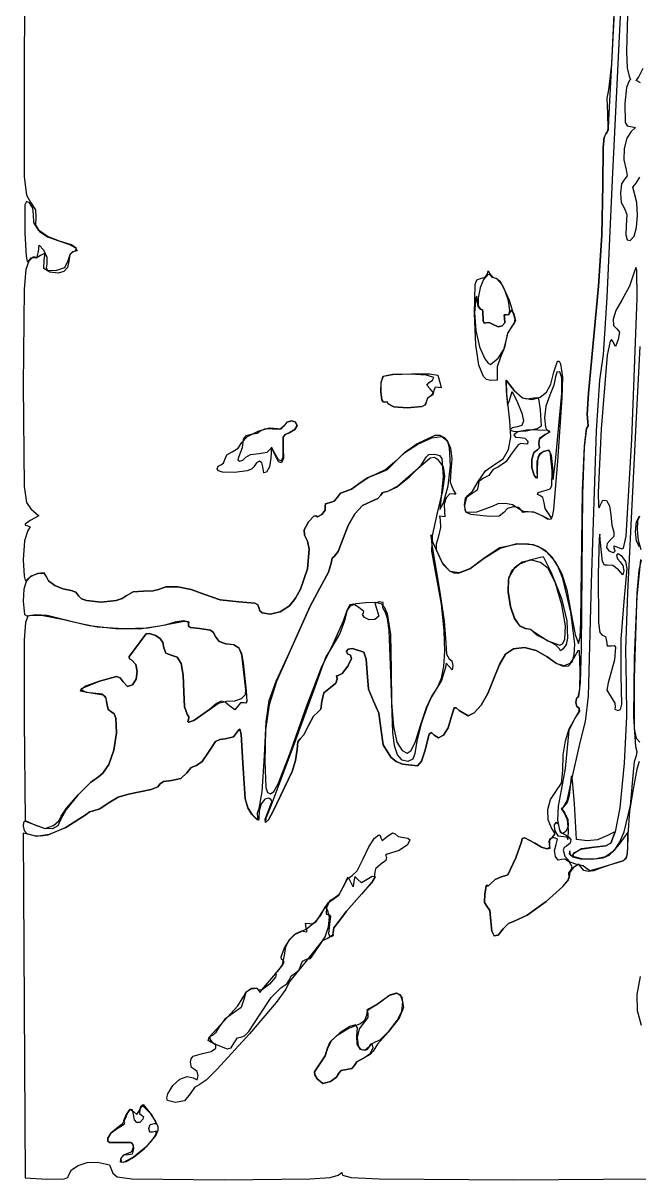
# Model space of a CAD drawing. Extents: x 0 to 397, y 0 to 706.
# Drawn here: x 0.3 to 57.5, y 0.4 to 107.7 of the extents above; entities that cross this region are included whole.
import ezdxf

# ---------------------------------------------------------------- set-up
doc = ezdxf.new("R2010")
doc.units = 0

msp = doc.modelspace()

# ---------------------------------------------------------------- linework, layer by layer
at = {"layer": 'Layer 1', "color": 7}
for points in [[(0.529167, 116.945351), (0.436386, 104.338124), (0.453276, 93.411663), (0.646581, 91.702459), (1.027642, 91.04686), (1.478493, 90.34977), (1.519768, 89.629398), (1.503523, 88.913694), (1.865799, 88.314638), (2.613506, 87.825451), (3.753558, 87.439352), (4.645552, 87.137435), (5.213397, 86.806512), (5.347657, 86.539685), (4.938892, 86.430054), (4.689743, 86.182051), (4.586114, 85.585856), (4.470469, 84.982082), (4.131383, 84.605618), (3.580631, 84.463245), (2.829985, 84.561742), (2.25994, 84.899438), (2.289176, 85.657823), (2.379973, 86.319899), (1.962504, 86.09562), (1.569774, 85.863007), (1.399823, 85.946043), (1.239882, 85.962006), (0.870656, 85.568923), (0.608614, 84.793098), (0.450718, 82.967538), (0.352778, 74.070124), (0.452217, 64.65836), (0.667252, 63.193162), (1.073151, 62.604133), (1.793171, 61.952552), (0.984956, 61.503819), (0.544601, 61.176661), (0.540059, 61.080403), (0.687917, 61.042385), (1.004668, 60.944401), (0.776112, 60.606704), (0.474222, 59.648207), (0.35807, 57.872675), (0.438106, 56.356259), (0.521632, 55.984938), (0.622653, 55.955326), (1.095464, 56.376444), (1.709827, 56.613875), (2.242301, 56.620192), (2.469446, 56.347968), (2.703994, 55.92474), (3.288288, 55.496847), (4.043304, 55.165727), (4.79002, 55.032812), (5.219659, 54.877369), (5.516742, 54.503645), (5.761957, 54.258185), (6.234453, 54.084341), (7.579391, 53.950092), (8.987764, 54.098088), (9.539552, 54.277049), (9.895776, 54.525517), (10.53911, 54.902725), (11.507618, 54.97672), (12.397677, 54.981262), (12.916261, 55.13159), (13.588557, 55.367819), (14.68703, 55.352429), (15.948487, 55.11373), (17.109733, 54.680034), (18.62121, 54.161494), (20.359171, 53.974478), (21.82589, 53.861236), (22.13365, 53.698253), (22.225014, 53.445311), (22.306539, 53.153248), (22.529682, 52.954674), (23.272235, 52.830154), (24.1955, 53.056076), (25.042299, 53.616761), (25.599113, 54.304325), (26.070983, 55.139527), (26.712218, 57.031652), (26.870654, 58.850752), (26.739026, 59.594673), (26.450942, 60.154443), (26.430216, 60.660018), (26.828061, 61.389166), (27.305679, 61.917098), (27.508923, 61.957139), (27.668687, 61.867709), (28.04197, 62.085197), (28.356119, 62.485027), (28.373935, 62.833792), (28.402289, 63.054807), (28.741529, 63.146706), (29.197539, 63.302149), (29.505646, 63.675873), (29.797923, 64.049597), (30.215083, 64.20504), (30.801312, 64.419441), (31.500253, 64.934938), (32.342334, 65.50926), (33.273315, 65.865566), (34.1333, 66.248948), (34.80543, 66.887917), (35.675552, 67.755789), (36.96183, 68.597699), (38.263255, 69.191232), (39.178819, 69.313971), (39.677173, 68.93382), (39.997, 68.218243), (40.116139, 67.252105), (40.012434, 66.120272), (39.962912, 65.060394), (40.265023, 64.309815), (40.49521, 63.95201), (40.326406, 63.968326), (39.921527, 63.980177), (39.585837, 63.615989), (39.397916, 63.019893), (39.436347, 62.336022), (39.475461, 61.864226), (39.217977, 61.875294), (38.971518, 61.920891), (39.022186, 61.581783), (39.055479, 60.871861), (38.842974, 59.927254), (38.671861, 59.314804), (38.658868, 58.806963), (39.172469, 57.655716), (39.885103, 56.858554), (40.285803, 56.679571), (40.728837, 56.648138), (41.780138, 57.031382), (43.115469, 58.015197), (44.604131, 58.950831), (46.183447, 59.379919), (47.666785, 59.282221), (48.31414, 59.029503), (48.867514, 58.637498), (49.700351, 57.704383), (50.310508, 56.579347), (50.774549, 55.075096), (51.169038, 53.004339), (51.562077, 50.948789), (51.855897, 50.09392), (52.014338, 50.689718), (52.082027, 52.122394), (52.251758, 64.327586), (52.413071, 68.41824), (52.593203, 70.043869), (52.750453, 70.300426), (52.717733, 70.663347), (52.66496, 71.388036), (52.783174, 73.327129), (53.724914, 83.255052), (54.035535, 87.991582), (54.117556, 92.691863), (54.151203, 96.16342), (54.249666, 97.061212), (54.400484, 97.366172), (54.540554, 97.496672), (54.619074, 97.87307), (54.58287, 99.272937), (54.538156, 100.707156), (54.684471, 101.4778), (54.950156, 103.864563), (55.191765, 109.184235)], [(55.228454, 109.889791), (54.801593, 101.599508), (54.655896, 98.68909), (54.608888, 97.754713), (54.385668, 97.366172), (54.24535, 97.0437), (54.151599, 96.116721), (54.117556, 92.691863), (54.035535, 87.991582), (53.724914, 83.255052), (52.783174, 73.327129), (52.66496, 71.388036), (52.717733, 70.663347), (52.750453, 70.300426), (52.593203, 70.043869), (52.404384, 68.357083), (52.250258, 63.970884), (52.107074, 49.652947), (52.035637, 46.476226), (51.864716, 45.155028), (51.694148, 44.999585), (51.623063, 44.625861), (51.71699, 44.252137), (51.94268, 44.096694), (51.953572, 43.8236), (51.531341, 43.167124), (50.968836, 42.032369), (50.800032, 40.418983), (50.640709, 38.523022), (50.257812, 36.518317), (49.976995, 35.021563), (49.926333, 33.720567), (50.095738, 32.802622), (50.259814, 32.545822), (50.475123, 32.45502), (50.720304, 32.325418), (50.853301, 32.014048), (50.876706, 31.938195), (50.901103, 32.057836), (50.941496, 32.782398), (50.837559, 33.764973), (50.538624, 34.429518), (50.298073, 34.794379), (50.490646, 34.997844), (50.80894, 35.5002), (51.026163, 36.525373), (52.030169, 40.921692), (52.510851, 42.862247), (52.791376, 45.208474), (53.078978, 55.738368), (53.526344, 69.844108), (53.846683, 74.536067), (54.191992, 76.90399), (54.517607, 82.19566), (55.028782, 93.132836), (55.784565, 108.912772)], [(56.414847, 108.390484), (56.311306, 105.013032), (56.394408, 103.515914), (56.552783, 102.746036), (56.701038, 102.428448), (56.561955, 102.305064), (56.310204, 101.683293), (56.156613, 100.188396), (56.199123, 98.445364), (56.377474, 98.141065), (56.699891, 98.060439), (57.139805, 97.982475), (56.742577, 97.605003), (56.334546, 96.98865), (56.101933, 96.033597), (56.074636, 94.971983), (56.282555, 94.035948), (56.389403, 93.492273), (56.155202, 93.212917), (55.855412, 92.754625), (55.748934, 91.893439), (55.83924, 91.004603), (56.129802, 90.463365), (56.357432, 89.920881), (56.301958, 88.85505), (56.24709, 88.023271), (56.374454, 87.553343), (56.644163, 87.498084), (57.016333, 87.91031), (57.24619, 88.694751), (57.333833, 89.846136), (57.274897, 91.01571), (57.065017, 91.854721), (56.913851, 92.432175), (57.201894, 92.812514), (57.558288, 93.361701)], [(57.610059, 102.10645), (57.224208, 102.351895), (57.443195, 102.621153), (57.854269, 103.481402)], [(0.493184, 88.170308), (0.630811, 86.051347), (0.725405, 85.544085), (0.822678, 85.520945), (1.089996, 85.880955), (1.408643, 85.902298), (1.660614, 85.977396), (1.76389, 86.476621), (1.832417, 87.063379), (2.244374, 86.613499), (2.531888, 85.951775), (2.548468, 85.283173), (2.49779, 84.944318), (2.594153, 84.756475), (3.391255, 84.726136), (4.204717, 84.995879), (4.522614, 85.636304), (4.698518, 86.196824), (4.963586, 86.430054), (5.195229, 86.521424), (5.29167, 86.740851), (4.831162, 87.076431), (3.724277, 87.446407), (2.602405, 87.867801), (1.784836, 88.460115), (1.330475, 89.16329), (1.298223, 89.917265), (1.25611, 90.484355), (0.927453, 90.978421), (0.649156, 91.107086), (0.501562, 90.795153), (0.493184, 88.170308)], [(57.04385, 84.567033), (56.590442, 83.251127), (55.897321, 81.960357), (55.343421, 81.000321), (55.07504, 80.200391), (55.101735, 79.61537), (55.433065, 79.300058), (55.657873, 78.97709), (55.557243, 78.300638), (55.286398, 77.669915), (55.037249, 78.130599), (54.915969, 78.309282), (54.792173, 78.1579), (54.534231, 76.844062), (53.957395, 70.025877), (53.682052, 64.124783), (53.716591, 62.83033), (53.777984, 62.68296), (53.869201, 62.901525), (54.138811, 63.396087), (54.467159, 63.359167), (54.747882, 62.880789), (54.874618, 62.050978), (54.961798, 61.073518), (55.14661, 60.426788), (55.156355, 60.039305), (54.814998, 59.687012), (54.514608, 59.37245), (54.476155, 59.000638), (54.672123, 58.690409), (55.074996, 58.560592), (55.253678, 58.674583), (55.187885, 58.948648), (55.162441, 59.161902), (55.635207, 58.968756), (55.858284, 58.882147), (56.034392, 58.963272), (56.296887, 60.064705), (56.821247, 69.076199), (57.31249, 82.149269), (57.273585, 84.720525), (57.182625, 84.98818), (57.04385, 84.567033)], [(44.253178, 83.960608), (44.786093, 83.376584), (45.43569, 81.972351), (45.952245, 80.242063), (45.901522, 79.809976), (45.66182, 79.477505), (45.304324, 78.932066), (45.155584, 78.331329), (45.001508, 77.58247), (44.631003, 76.680681), (44.320603, 75.777349), (44.311033, 75.024036), (44.311298, 74.530058), (43.694025, 74.494869), (43.340029, 74.614346), (43.045073, 74.877534), (42.611658, 75.922385), (42.352537, 77.804114), (42.226468, 80.697412), (42.271536, 83.416051), (42.448619, 83.858374), (42.774332, 83.960608), (43.218656, 84.090078), (43.419563, 84.401581), (43.477419, 84.666164), (43.625233, 84.401581), (43.883246, 84.090078), (44.253178, 83.960608)], [(43.067138, 83.875941), (42.734943, 83.089373), (42.555875, 82.188207), (42.559237, 81.446519), (42.774332, 81.138384), (42.949046, 81.060596), (42.997288, 80.873801), (43.016691, 80.039701), (43.124387, 79.824016), (43.271044, 79.841925), (43.569494, 79.89418), (43.961078, 79.693758), (44.406796, 79.491363), (44.799763, 79.567905), (45.034973, 79.861537), (45.007417, 80.310414), (44.969273, 80.610849), (45.159465, 80.606748), (45.40588, 80.634617), (45.508362, 81.004328), (45.372383, 81.907225), (45.039388, 82.874449), (44.621792, 83.645682), (44.232011, 83.960608), (43.894359, 84.065207), (43.6845, 84.316914), (43.454136, 84.334288), (43.067138, 83.875941)], [(42.348882, 82.196718), (42.218156, 80.781687), (42.341827, 79.152905), (42.674518, 77.62407), (43.170855, 76.508878), (43.470601, 76.110597), (43.700595, 75.986723), (44.412634, 76.593545), (44.937303, 77.388751), (45.155584, 78.181046), (45.31698, 78.900581), (45.704859, 79.520897), (46.052522, 80.086312), (45.892184, 80.692473), (45.624867, 81.02157), (45.518945, 80.852987), (45.409055, 80.590167), (45.159465, 80.606748), (44.969273, 80.610849), (45.007417, 80.310414), (45.034973, 79.861537), (44.799763, 79.567905), (44.406796, 79.491363), (43.961078, 79.693758), (43.569494, 79.89418), (43.271044, 79.841925), (43.124387, 79.824016), (43.016691, 80.039701), (42.997288, 80.873801), (42.944945, 81.060596), (42.760574, 81.138384), (42.561828, 81.371482), (42.47553, 81.932134), (42.435489, 82.337212), (42.348882, 82.196718)], [(57.545015, 77.671546), (57.208244, 71.074686), (56.419786, 54.834198), (56.227963, 49.560476), (56.286435, 46.32484), (56.329689, 43.373995), (56.094568, 38.998699), (55.703674, 34.864968), (55.279607, 32.638817), (54.869326, 31.591419), (54.412787, 31.344166), (53.332625, 31.218886), (52.140412, 31.050434), (51.485832, 30.671374), (51.224468, 30.381038), (51.105185, 30.602936), (51.051563, 30.867519), (51.011699, 30.602936), (51.297769, 30.311596), (52.063595, 30.132771), (53.089638, 30.093248), (54.156362, 30.219819), (54.723431, 30.475099), (55.240366, 30.975127), (55.701217, 31.702979), (56.100036, 32.641728), (56.687781, 35.084219), (56.956008, 38.167201), (57.052669, 39.158684), (57.235055, 39.713075), (57.320163, 40.052403), (57.18355, 40.526933), (56.989037, 43.334495), (57.049053, 48.793845), (57.296262, 54.4642), (57.663328, 57.904778)], [(50.31849, 72.889023), (49.903976, 67.027264), (49.531795, 62.531461), (49.416911, 61.887867), (49.2673, 61.611284), (48.990556, 61.65015), (48.494275, 61.952905), (47.727953, 62.292586), (47.098685, 62.314503), (46.722888, 62.270846), (46.566696, 62.452086), (46.342384, 62.736254), (45.832389, 62.78286), (45.281118, 62.618923), (44.932981, 62.271464), (44.509956, 61.912336), (43.621, 61.89505), (41.892387, 62.064736), (41.427338, 62.300039), (41.275026, 62.970317), (41.373804, 63.593191), (41.611223, 63.852262), (42.026179, 64.226295), (42.55173, 65.125791), (43.246085, 66.132839), (44.081728, 66.722111), (44.877595, 67.235298), (45.382949, 68.101341), (45.587472, 69.290241), (45.480845, 70.772002), (45.176751, 73.513088), (45.155584, 74.530852), (45.893243, 73.592815), (46.677645, 72.896564), (47.568938, 72.75144), (48.325074, 72.952303), (48.886476, 73.409547), (49.292964, 74.173444), (49.584359, 75.294264), (49.916803, 76.300067), (50.072844, 76.312658), (50.207674, 76.045593), (50.37042, 74.814144), (50.31849, 72.889023)], [(38.80558, 74.993697), (39.041941, 74.230285), (39.119773, 73.82706), (38.865552, 73.869393), (38.566308, 73.903172), (38.452802, 73.574471), (38.349173, 73.186106), (38.100024, 73.02449), (37.850875, 72.869047), (37.747246, 72.495323), (37.659063, 72.244018), (37.365099, 72.080853), (35.983356, 71.966156), (34.724115, 72.073048), (34.219466, 72.339748), (34.115837, 72.539508), (33.866688, 72.495323), (33.733311, 72.513531), (33.628811, 72.7156), (33.516512, 73.465374), (33.549932, 74.332756), (33.749213, 74.905855), (34.645385, 75.06062), (36.37172, 75.136969), (38.050894, 75.119721), (38.80558, 74.993697)], [(49.741698, 74.849411), (49.586917, 74.068228), (49.214648, 73.152901), (48.842009, 72.1151), (48.697872, 71.037247), (48.789545, 70.185812), (48.926094, 69.928273), (49.124336, 69.827263), (49.204417, 69.718299), (48.777556, 69.487891), (48.245655, 69.112932), (48.197941, 68.628171), (48.242215, 68.244965), (48.05683, 68.085598), (47.728278, 67.823142), (47.550373, 67.190071), (47.552055, 66.417829), (47.762261, 65.73786), (48.049113, 65.434207), (48.028255, 66.281491), (48.046274, 67.020649), (48.245434, 67.584124), (48.610025, 67.945986), (49.124336, 68.080306), (49.325993, 67.591709), (49.439014, 66.409903), (49.519492, 65.333356), (49.740992, 67.027264), (50.315183, 73.309623), (50.309963, 74.748472), (50.121287, 75.300966), (49.848546, 75.276404), (49.741698, 74.849411)], [(33.735807, 74.89245), (33.543681, 74.326059), (33.516424, 73.464095), (33.631578, 72.717027), (33.735542, 72.514851), (33.866688, 72.495323), (34.115837, 72.539508), (34.219466, 72.339748), (34.724115, 72.073048), (35.983356, 71.966156), (37.347769, 72.07931), (37.652564, 72.234047), (37.747246, 72.466042), (37.876848, 72.871561), (38.188218, 73.144787), (38.418891, 73.372858), (38.100024, 73.730046), (37.781157, 74.087234), (38.011829, 74.315305), (38.323332, 74.527721), (38.452802, 74.786969), (37.762404, 74.993107), (36.218659, 75.091196), (34.612736, 75.063541), (33.735807, 74.89245)], [(45.190862, 73.16031), (45.265871, 72.228843), (45.462854, 72.636434), (45.69992, 73.482749), (46.201924, 72.460045), (46.616785, 71.469985), (46.749038, 70.764682), (46.59865, 70.342617), (46.165587, 70.202266), (45.701508, 70.117555), (45.508362, 69.914046), (45.948849, 69.769143), (47.007668, 69.825852), (48.040779, 70.044795), (48.41878, 70.29046), (48.330586, 71.79647), (48.197986, 72.807576), (47.94646, 72.90648), (47.495208, 72.828345), (47.059736, 72.775567), (46.677645, 72.8694), (45.907707, 73.574824), (45.155584, 74.530852), (45.190862, 73.16031)], [(25.752794, 70.34373), (25.538349, 69.960084), (25.022544, 69.665338), (24.662743, 69.499648), (24.464537, 69.246017), (24.455277, 68.227415), (24.488823, 67.317022), (24.328894, 66.882052), (24.041832, 66.973537), (23.693982, 67.642509), (23.381685, 68.315962), (23.311217, 67.291848), (23.185755, 66.485546), (22.934847, 65.990494), (22.688768, 65.947681), (22.577792, 66.498097), (22.485232, 66.871821), (22.262761, 67.027264), (21.980627, 66.871821), (21.74453, 66.498097), (21.531787, 66.292388), (21.11534, 66.131754), (19.957445, 65.960507), (18.843075, 66.013959), (18.481032, 66.134196), (18.344456, 66.321708), (18.448085, 66.570857), (18.697234, 66.674486), (18.946383, 66.823006), (19.050012, 67.180017), (19.251977, 67.601057), (19.737576, 67.903565), (20.282133, 68.243598), (20.625871, 68.754818), (21.154019, 69.307527), (22.143566, 69.807816), (23.206205, 70.104839), (23.953626, 70.047749), (24.286737, 70.020894), (24.53571, 70.297516), (24.825445, 70.649324), (25.232755, 70.778352), (25.595813, 70.678516), (25.752794, 70.34373)], [(24.530065, 70.282347), (24.170496, 69.954351), (23.478081, 69.989894), (22.808465, 70.037739), (22.402109, 69.850899), (22.046552, 69.60078), (21.498644, 69.49671), (20.999155, 69.367108), (20.76028, 69.055737), (20.66256, 68.261987), (20.342943, 67.468236), (20.251309, 67.156734), (20.419496, 67.027264), (20.732675, 67.130893), (20.990291, 67.380042), (21.448991, 67.629191), (22.245828, 67.73282), (22.989616, 67.860437), (23.305573, 68.173792), (23.415199, 68.251933), (23.647062, 67.821015), (24.003329, 67.185617), (24.301157, 67.06457), (24.473902, 67.424139), (24.454924, 68.23059), (24.464625, 69.246282), (24.662886, 69.499648), (25.022544, 69.665338), (25.538349, 69.960084), (25.752794, 70.34373), (25.595527, 70.681157), (25.23152, 70.778044), (24.822469, 70.642428), (24.530065, 70.282347)], [(47.184057, 69.920396), (46.249813, 69.738363), (45.86114, 69.460021), (46.031752, 69.245444), (46.441813, 69.216604), (46.897381, 69.160248), (47.177002, 68.878996), (47.147942, 68.609914), (46.796354, 68.642987), (46.528596, 68.665571), (46.257927, 68.529701), (45.71262, 67.786442), (45.116205, 66.97029), (44.453909, 66.499155), (43.952876, 66.250579), (43.744472, 65.96893), (43.542507, 65.689177), (43.056908, 65.445407), (42.619154, 65.152381), (42.553141, 64.747965), (42.478793, 64.338655), (42.005982, 64.036765), (41.463233, 63.645887), (41.275026, 62.9555), (41.308567, 62.505339), (41.460014, 62.277593), (42.421554, 62.320147), (43.903222, 62.840495), (44.412397, 63.083961), (45.08128, 63.130875), (45.755389, 62.991853), (46.28024, 62.677511), (46.743482, 62.389909), (47.198521, 62.357894), (47.771477, 62.295894), (48.518264, 61.93703), (49.133112, 61.634126), (49.38892, 61.706666), (49.036142, 62.264761), (48.786993, 62.619832), (48.683364, 63.16752), (48.562449, 63.651179), (48.271672, 63.852262), (48.057492, 63.928683), (48.12033, 64.112259), (48.960295, 64.376843), (49.246491, 64.451902), (49.407309, 64.721463), (49.43337, 66.145319), (49.232375, 67.890071), (48.989366, 68.016983), (48.534492, 67.871109), (48.258123, 67.695795), (48.089109, 67.406015), (48.033194, 66.363336), (48.042807, 65.45674), (47.9435, 65.462479), (47.758733, 65.73786), (47.550517, 66.418573), (47.550329, 67.190733), (47.728868, 67.82339), (48.05683, 68.085598), (48.242215, 68.244965), (48.197941, 68.628171), (48.238246, 69.103274), (48.745806, 69.450849), (49.172799, 69.702413), (48.998659, 69.881414), (47.184057, 69.920396)], [(36.908693, 68.619351), (35.722565, 67.787192), (34.792025, 66.925664), (34.00189, 66.243612), (33.154076, 65.843341), (32.299428, 65.490872), (31.493198, 64.924354), (30.799239, 64.416266), (30.215083, 64.20504), (29.797923, 64.049597), (29.505646, 63.675873), (29.197539, 63.302149), (28.741529, 63.146706), (28.402289, 63.054807), (28.373935, 62.833792), (28.356119, 62.485027), (28.04197, 62.085197), (27.668687, 61.867709), (27.508923, 61.957139), (27.305679, 61.917098), (26.828061, 61.389166), (26.430216, 60.660018), (26.450942, 60.154443), (26.739026, 59.594673), (26.870654, 58.850752), (26.712218, 57.031652), (26.070983, 55.139527), (25.599113, 54.304325), (25.042299, 53.616761), (24.1955, 53.056076), (23.272235, 52.830154), (22.529682, 52.954674), (22.306539, 53.153248), (22.225014, 53.445311), (22.13365, 53.698253), (21.82589, 53.861236), (20.359171, 53.974478), (18.62121, 54.161494), (17.109733, 54.680034), (15.948487, 55.11373), (14.68703, 55.352429), (13.588557, 55.367819), (12.916261, 55.13159), (12.397677, 54.981262), (11.507618, 54.97672), (10.53911, 54.902725), (9.895776, 54.525517), (9.539552, 54.277049), (8.987764, 54.098088), (7.579391, 53.950092), (6.234453, 54.084341), (5.761957, 54.258185), (5.516742, 54.503645), (5.219659, 54.877369), (4.79002, 55.032812), (4.043304, 55.165727), (3.288288, 55.496847), (2.703994, 55.92474), (2.469446, 56.347968), (2.284238, 56.670628), (1.675696, 56.596677), (1.013807, 56.304301), (0.613128, 55.857342), (0.414327, 55.140641), (0.35807, 54.039036), (0.469327, 52.804313), (0.679787, 52.666443), (1.052337, 52.737991), (2.195999, 52.716913), (3.962755, 52.354521), (6.48622, 51.793097), (8.918404, 51.497976), (11.127544, 51.478022), (12.981878, 51.742099), (15.287723, 52.188628), (15.71228, 52.119626), (15.698621, 51.85781), (15.699531, 51.714284), (15.882639, 51.60284), (16.712505, 51.505032), (17.723126, 51.350295), (17.999571, 51.132515), (18.168067, 50.799476), (18.543511, 50.288212), (19.161843, 50.088628), (19.875827, 50.003355), (20.342458, 49.720769), (20.614158, 49.182463), (20.743346, 48.33003), (21.038974, 45.727587), (21.101857, 44.741881), (21.016154, 44.572332), (20.849885, 44.603636), (20.510601, 44.616116), (20.248046, 44.30448), (19.98699, 43.942265), (19.51956, 44.282255), (19.080048, 44.661277), (18.706715, 44.752464), (18.268758, 44.53561), (17.635372, 43.990508), (16.185587, 42.974375), (15.714248, 42.812433), (15.631865, 42.862834), (15.685921, 43.017899), (15.730768, 43.306956), (15.556804, 43.546008), (15.329218, 44.238643), (15.244243, 45.617873), (15.191888, 47.18074), (14.99183, 48.241262), (14.628789, 48.844518), (14.087484, 49.035586), (13.581556, 49.212328), (13.405564, 49.720328), (13.314746, 50.195895), (13.053139, 50.582165), (12.637015, 50.86313), (12.082646, 51.022784), (11.771276, 51.000604), (11.641674, 50.852745), (10.774898, 49.68117), (10.185891, 48.894783), (10.207317, 48.687741), (10.42212, 48.549458), (10.786474, 48.162973), (10.921301, 47.512335), (10.821179, 46.811492), (10.480682, 46.274393), (10.034858, 46.126667), (9.613906, 46.555204), (9.344935, 46.911355), (9.00995, 47.037981), (7.427035, 46.625407), (6.119105, 46.140602), (5.716812, 45.815076), (6.231101, 45.595119), (7.672921, 45.42702), (7.984424, 45.159305), (8.113894, 44.566947), (8.246274, 43.985701), (8.564392, 43.743916), (8.792358, 43.590823), (8.937476, 43.175673), (8.994516, 41.823966), (8.766203, 40.218324), (8.283227, 38.88828), (7.730645, 38.082005), (7.348719, 37.74669), (6.580065, 37.228018), (5.415627, 36.031748), (4.334203, 34.697497), (3.814589, 33.764885), (3.571254, 33.181853), (3.070183, 32.903489), (2.340445, 32.935614), (1.411112, 33.284048), (0.512851, 33.633872), (0.379732, 33.505058), (0.352778, 33.161634), (0.43646, 32.769216), (0.675035, 32.483711), (1.542037, 32.235636), (2.804128, 32.421809), (4.311653, 33.046629), (6.29109, 34.307105), (6.507034, 34.4939), (6.860827, 34.571688), (7.449393, 34.783355), (8.229252, 35.292413), (9.165217, 35.838911), (10.128962, 36.141197), (12.232092, 36.571983), (12.836395, 36.826849), (13.052786, 37.079234), (13.360012, 37.301528), (14.098773, 37.393912), (14.974544, 37.573388), (15.522232, 38.099468), (15.942435, 38.597767), (16.422169, 38.805024), (16.964168, 39.167724), (17.533419, 40.039747), (18.198053, 41.017339), (18.585635, 41.216631), (19.074354, 41.27447), (19.86881, 41.463118), (20.316132, 42.068221), (20.449631, 42.169688), (20.562327, 41.691983), (20.722532, 39.021277), (20.952191, 35.704061), (21.196104, 34.873583), (21.587191, 34.258774), (22.055504, 33.776526), (22.15135, 33.761092), (22.131175, 33.911288), (22.077376, 34.407426), (22.234186, 34.793233), (22.511337, 36.357715), (22.74642, 39.686969), (22.90662, 42.839746), (23.182409, 44.814597), (23.813469, 46.606886), (25.039477, 49.211975), (26.982931, 53.569842), (28.081129, 55.647704), (28.679088, 56.721516), (28.927796, 57.551647), (29.015064, 58.015065), (29.224835, 58.207814), (29.566192, 58.648169), (29.970255, 59.70712), (30.484512, 61.069527), (31.11621, 62.144199), (31.839389, 62.896212), (32.628084, 63.290639), (33.253692, 63.54927), (33.51391, 63.858965), (33.695326, 64.104763), (34.131271, 64.209273), (34.989013, 64.623258), (36.199477, 65.574612), (37.279832, 66.638547), (37.747246, 67.390273), (37.980476, 67.633778), (38.540996, 67.66932), (38.966926, 67.552209), (39.201794, 67.262655), (39.301939, 65.616152), (39.017952, 62.793928), (39.007325, 62.532608), (39.334041, 63.142825), (39.787262, 64.725465), (39.978214, 66.606223), (39.891354, 68.257059), (39.738886, 68.831243), (39.511136, 69.149929), (39.018085, 69.393109), (38.525827, 69.407325), (36.908693, 68.619351)], [(36.534395, 65.932594), (35.116492, 64.712555), (34.153144, 64.20504), (33.701764, 64.10344), (33.51391, 63.858965), (33.253692, 63.54927), (32.628084, 63.290639), (31.839389, 62.896212), (31.11621, 62.144199), (30.484512, 61.069527), (29.970255, 59.70712), (29.566192, 58.648169), (29.224835, 58.207814), (29.015064, 58.015065), (28.927796, 57.551647), (28.679088, 56.721516), (28.081129, 55.647704), (26.982931, 53.569842), (24.991852, 49.159411), (23.84405, 46.59574), (23.163536, 44.409432), (22.837762, 42.097711), (22.754181, 39.157802), (22.857898, 36.747138), (23.019691, 36.285963), (23.283348, 36.159189), (23.594735, 36.387624), (23.996974, 37.077029), (25.086044, 39.863358), (26.623097, 44.273083), (28.068649, 47.978531), (28.951432, 49.741142), (30.051747, 52.210588), (30.376054, 53.109003), (30.713691, 53.594801), (31.241231, 53.811384), (32.135254, 53.902159), (33.010093, 53.932734), (33.531152, 53.826091), (33.850796, 53.504539), (34.121394, 52.890391), (34.413891, 50.94266), (34.501336, 47.670688), (34.531972, 44.621743), (34.70092, 42.411165), (35.01896, 40.95789), (35.496875, 40.180858), (35.961555, 39.946669), (36.351524, 40.188002), (36.742617, 41.007847), (37.210671, 42.509193), (37.754478, 44.159533), (38.219969, 45.155028), (38.796204, 46.015073), (39.166163, 46.902999), (39.376116, 47.975273), (39.47233, 49.388364), (39.406714, 51.299065), (39.145834, 53.765192), (38.257363, 58.687592), (38.319452, 60.087415), (38.775241, 62.236539), (39.284597, 64.277409), (39.470831, 65.6341), (39.338903, 66.511034), (38.893774, 67.112636), (38.510933, 67.364917), (38.102758, 67.308693), (36.534395, 65.932594)], [(57.531389, 59.07212), (57.251956, 59.60546), (57.159914, 60.501973), (57.254668, 61.398553), (57.535622, 61.932091)], [(57.523275, 61.924683), (57.331667, 61.481478), (57.296924, 60.654991), (57.408429, 59.692706), (57.655567, 58.842109)], [(38.260538, 59.266148), (38.995727, 54.856423), (39.398953, 52.17359), (39.543944, 50.182115), (39.621159, 49.123163), (39.861092, 48.682808), (40.110594, 48.501392), (40.2114, 48.065447), (40.145475, 47.653843), (39.863914, 47.977252), (39.582485, 48.299118), (39.516428, 47.884119), (39.156859, 46.66602), (38.229494, 45.155028), (37.782948, 44.204512), (37.276243, 42.666356), (36.861018, 41.058085), (36.688912, 39.897225), (36.493093, 39.363852), (36.032524, 39.156082), (35.497542, 39.288368), (35.07848, 39.775163), (34.807475, 40.60665), (34.637111, 41.873311), (34.469586, 47.30521), (34.306029, 51.315767), (34.155806, 52.434128), (33.958058, 52.982113), (33.716801, 53.423218), (33.752035, 53.74235), (33.739732, 53.906304), (33.383735, 53.974478), (32.972087, 53.837732), (33.163954, 53.26363), (33.352426, 52.652619), (32.976276, 52.334766), (32.457649, 52.298342), (32.008606, 52.516447), (31.821943, 52.798713), (31.934523, 52.916144), (31.940652, 53.072733), (31.498842, 53.449192), (30.9799, 53.753099), (30.646134, 53.706367), (30.403318, 53.222278), (30.157227, 52.214116), (29.733232, 51.03253), (29.085135, 49.921059), (28.440345, 48.860167), (28.024684, 47.800863), (27.518801, 46.389751), (25.606038, 41.130889), (23.255126, 34.86908), (22.846388, 33.913184), (22.83532, 33.518998), (23.095268, 33.761864), (23.552826, 34.556783), (25.289244, 38.24199), (25.616666, 39.260328), (25.752794, 40.270464), (25.837064, 40.979503), (26.039603, 41.27447), (26.384752, 41.63717), (26.811128, 42.509193), (27.267579, 43.381216), (27.684606, 43.743916), (27.955319, 44.028828), (28.059609, 44.714055), (28.23935, 45.536602), (28.84454, 46.034504), (29.356774, 46.417532), (29.465782, 46.846599), (29.424111, 47.121148), (29.572674, 47.132701), (29.953586, 47.314073), (30.470494, 47.996302), (30.796726, 48.732638), (30.711794, 49.035586), (30.448357, 49.138553), (30.338908, 49.386247), (30.500304, 49.584845), (30.902471, 49.63597), (31.936992, 49.317103), (32.180982, 48.656482), (32.256962, 47.387054), (32.386255, 45.875268), (32.86374, 44.747922), (33.33633, 43.63945), (33.51391, 42.244962), (33.758699, 40.705274), (34.451991, 39.570199), (34.94757, 39.173968), (35.532169, 38.90238), (36.93762, 38.764455), (37.307773, 39.181615), (37.601196, 40.127942), (38.017121, 41.709004), (38.22806, 41.847106), (38.470088, 41.599379), (38.866037, 41.357097), (39.332101, 41.619046), (39.76668, 42.280913), (40.068172, 43.238385), (40.340958, 44.135191), (40.528151, 44.142219), (40.807948, 43.908311), (41.639093, 43.391138), (42.194911, 43.665699), (42.828881, 44.399907), (43.447306, 45.459553), (43.956492, 46.710426), (44.527286, 48.160123), (45.079031, 49.12378), (45.846693, 49.613062), (46.856018, 49.724914), (47.950076, 49.470054), (48.971936, 48.859197), (49.779146, 48.271128), (50.432559, 47.996462), (50.932959, 48.036692), (51.281133, 48.39331), (51.477866, 49.067808), (51.523943, 50.061679), (51.167274, 53.013511), (50.412252, 56.146587), (49.956941, 57.269911), (49.427108, 58.126675), (48.805763, 58.738567), (48.075913, 59.127275), (47.220569, 59.314485), (46.222737, 59.321887), (44.571075, 58.980221), (43.115469, 58.015197), (41.833915, 57.073065), (40.794983, 56.665954), (39.961501, 56.788208), (39.296294, 57.434172), (38.397769, 59.435129), (38.17252, 60.181431), (38.260538, 59.266148)], [(53.692459, 56.532119), (53.729809, 52.024101), (53.854037, 51.118294), (54.063228, 50.887671), (54.359121, 50.761464), (54.451284, 50.334162), (54.540714, 49.900554), (54.923301, 49.894248), (55.179688, 49.937358), (55.302758, 49.775317), (55.199879, 48.595672), (54.611446, 46.448665), (54.485901, 45.794747), (54.885554, 45.123631), (55.248386, 44.573782), (55.258793, 44.204644), (55.234451, 44.013306), (55.513852, 43.891024), (55.755339, 43.990442), (55.879947, 44.470198), (55.833821, 47.126351), (55.838011, 50.509978), (56.094877, 54.000231), (56.365634, 57.073986), (56.251345, 57.724806), (55.959057, 58.139022), (55.545866, 58.438531), (55.386146, 58.304122), (55.489775, 57.952359), (55.738924, 57.678647), (55.98481, 57.349417), (56.080413, 56.864083), (55.987809, 56.476644), (55.568179, 56.928994), (55.058592, 57.33998), (54.536304, 57.3869), (54.264273, 57.387997), (54.083822, 57.71), (53.884017, 59.724054), (53.831216, 60.258182), (53.777522, 59.834385), (53.692459, 56.532119)], [(49.335651, 56.708507), (50.275291, 54.276594), (50.788787, 52.196345), (50.855732, 50.597174), (50.715371, 50.018436), (50.455721, 49.608497), (50.184478, 49.426376), (50.094476, 49.604617), (49.731776, 49.999596), (48.859753, 50.446698), (47.98773, 50.873074), (47.62503, 51.218223), (47.430385, 51.420762), (46.96216, 51.505032), (46.40993, 51.749424), (45.9339, 52.43835), (45.565953, 53.505432), (45.33797, 54.884292), (45.361871, 56.014896), (45.692689, 56.871359), (46.346827, 57.47812), (47.340691, 57.859622), (48.58635, 58.171831), (49.335651, 56.708507)], [(45.891832, 57.101149), (45.373645, 56.201301), (45.330915, 54.924156), (45.561229, 53.537579), (45.927771, 52.456959), (46.396376, 51.755157), (46.93288, 51.505032), (47.414642, 51.424158), (47.683944, 51.229512), (49.036142, 50.360973), (50.144879, 49.948267), (50.387453, 50.089659), (50.596126, 50.475626), (50.659924, 51.741917), (50.318578, 53.708263), (49.72945, 55.704705), (49.0499, 57.061286), (48.335145, 57.628795), (47.502748, 57.825491), (46.654411, 57.65005), (45.891832, 57.101149)], [(57.674264, 57.847275), (57.459797, 56.899608), (57.280917, 54.783442), (57.019861, 46.879054), (57.032473, 42.176347), (57.213536, 41.339668), (57.561022, 40.9672)], [(0.787753, 52.630747), (0.576362, 52.048007), (0.454202, 50.44586), (0.434975, 43.018252), (0.529167, 33.698915), (1.48449, 33.241009), (2.393907, 32.960904), (3.160185, 33.233248), (3.668935, 33.669899), (3.880558, 34.088029), (4.363373, 34.846623), (5.457079, 36.083518), (6.629564, 37.237334), (7.348719, 37.74669), (7.730645, 38.082005), (8.283227, 38.88828), (8.766203, 40.218324), (8.994516, 41.823966), (8.937476, 43.175673), (8.792358, 43.590823), (8.564392, 43.743916), (8.246274, 43.980895), (8.113894, 44.550719), (8.051888, 45.018779), (7.779505, 45.303548), (6.08542, 45.588592), (5.675426, 45.701332), (5.772771, 45.919807), (7.427035, 46.625407), (9.00995, 47.037981), (9.344935, 46.911355), (9.613906, 46.555204), (10.034858, 46.126667), (10.480682, 46.274393), (10.821179, 46.811492), (10.921301, 47.512335), (10.786474, 48.162973), (10.42212, 48.549458), (10.207317, 48.687741), (10.185891, 48.894783), (10.774898, 49.68117), (11.641674, 50.852745), (11.771276, 51.000604), (12.082646, 51.022784), (12.637015, 50.86313), (13.053139, 50.582165), (13.314746, 50.195895), (13.405564, 49.720328), (13.581556, 49.212328), (14.087484, 49.035586), (14.628789, 48.844518), (14.99183, 48.241262), (15.191888, 47.18074), (15.244243, 45.617873), (15.329218, 44.238643), (15.556804, 43.546008), (15.730768, 43.306956), (15.685921, 43.017899), (15.631062, 42.861305), (15.713509, 42.810653), (16.186557, 42.974948), (17.6389, 44.000386), (18.469031, 44.562449), (19.226401, 44.759917), (19.999861, 44.793353), (20.608188, 45.010477), (20.974091, 45.365846), (21.020277, 45.814017), (20.762396, 47.977252), (20.640501, 49.026441), (20.376986, 49.67019), (19.906039, 49.995313), (19.161843, 50.088628), (18.543511, 50.288212), (18.168067, 50.799476), (17.999571, 51.132515), (17.723126, 51.350295), (16.712505, 51.505032), (15.882639, 51.60284), (15.699531, 51.714284), (15.698621, 51.85781), (15.654259, 52.118789), (15.180214, 52.197535), (14.419889, 52.09663), (13.516689, 51.818652), (11.920655, 51.538077), (9.59371, 51.482763), (7.202602, 51.63852), (5.414084, 51.99116), (2.570693, 52.696055), (1.459123, 52.771764), (0.787753, 52.630747)], [(57.508106, 39.16768), (57.281975, 38.452246), (56.945778, 36.600162), (56.596439, 34.59453), (56.448713, 32.373528), (56.427089, 31.026324), (56.313026, 30.294343), (56.023213, 29.957253), (55.47434, 29.794721), (53.891778, 29.258851), (53.281257, 29.008247), (52.753849, 28.944703), (52.352845, 29.065573), (52.121538, 29.368213), (51.887691, 29.623359), (51.407516, 29.34246), (51.058574, 28.88107), (51.014168, 28.427354), (50.88728, 28.101364), (50.420349, 27.567871), (48.853623, 26.187787), (47.088526, 24.905929), (45.899593, 24.341126), (45.364605, 24.133869), (44.88465, 23.63557), (44.414497, 23.062096), (44.055005, 22.996424), (43.825291, 23.426714), (43.744472, 24.341126), (43.635067, 25.337724), (43.371938, 25.752238), (43.149821, 26.073222), (43.163447, 26.898766), (43.290094, 27.604808), (43.364883, 27.692517), (43.485268, 27.59149), (43.721541, 27.844212), (44.120269, 28.225785), (44.63065, 28.435115), (45.30234, 28.636198), (46.048818, 30.216776), (46.566696, 31.714539), (46.648326, 32.005101), (46.889003, 32.079796), (47.822233, 31.584364), (48.425594, 31.224167), (48.938599, 31.070278), (49.23491, 31.136391), (49.188189, 31.436197), (49.153132, 31.797265), (49.409381, 32.114942), (49.687062, 32.461767), (49.374456, 33.001473), (49.041345, 33.759328), (49.0133, 34.707684), (49.266109, 35.643869), (49.775565, 36.365211), (50.274349, 37.137795), (50.408801, 38.316779), (50.449806, 39.783277), (50.652968, 41.086528), (51.013887, 42.207347), (51.528166, 43.126554), (51.935977, 43.811649), (51.927863, 44.096694), (51.712625, 44.252137), (51.623063, 44.625861), (51.683609, 44.999585), (51.829085, 45.155028), (51.974386, 45.854587), (52.034755, 47.536279), (51.964067, 49.441457), (51.815233, 49.437213), (51.536985, 48.947391), (51.065801, 48.267456), (50.528702, 48.027787), (49.854482, 48.225872), (48.971936, 48.859197), (47.950076, 49.470054), (46.856018, 49.724914), (45.846693, 49.613062), (45.079031, 49.12378), (44.527286, 48.160123), (43.956492, 46.710426), (43.447306, 45.459553), (42.828881, 44.399907), (42.194911, 43.665699), (41.639093, 43.391138), (40.807948, 43.908311), (40.528151, 44.142219), (40.340958, 44.135191), (40.068172, 43.238385), (39.76668, 42.280913), (39.332101, 41.619046), (38.866037, 41.357097), (38.470088, 41.599379), (38.22806, 41.847106), (38.017121, 41.709004), (37.601196, 40.127942), (37.307773, 39.181615), (36.93762, 38.764455), (35.532169, 38.90238), (34.94757, 39.173968), (34.451991, 39.570199), (33.758699, 40.705274), (33.51391, 42.244962), (33.33633, 43.63945), (32.86374, 44.747922), (32.386255, 45.875268), (32.256962, 47.387054), (32.180982, 48.656482), (31.936992, 49.317103), (30.902471, 49.63597), (30.500304, 49.584845), (30.338908, 49.386247), (30.448357, 49.138553), (30.711794, 49.035586), (30.796726, 48.732638), (30.470494, 47.996302), (29.953586, 47.314073), (29.572674, 47.132701), (29.424111, 47.121148), (29.465782, 46.846599), (29.356774, 46.417532), (28.84454, 46.034504), (28.23935, 45.536602), (28.059609, 44.714055), (27.955319, 44.028828), (27.684606, 43.743916), (27.267579, 43.381216), (26.811128, 42.509193), (26.384752, 41.63717), (26.039603, 41.27447), (25.837064, 40.979503), (25.752794, 40.270464), (25.616666, 39.260328), (25.289244, 38.24199), (23.5519, 34.555328), (23.094027, 33.761318), (22.833203, 33.518998), (22.795632, 33.815773), (23.08932, 34.537469), (23.43028, 35.405743), (23.360386, 35.613199), (23.133065, 35.747497), (22.758999, 35.670823), (22.43818, 35.240731), (22.236821, 34.593682), (22.221133, 33.866132), (22.192889, 33.730335), (22.06106, 33.758447), (21.566025, 34.258774), (21.189506, 34.875419), (20.951265, 35.717687), (20.722532, 39.021277), (20.562327, 41.691983), (20.449631, 42.169688), (20.316132, 42.068221), (19.86881, 41.463118), (19.074354, 41.27447), (18.585635, 41.216631), (18.198053, 41.017339), (17.533419, 40.039747), (16.964168, 39.167724), (16.422169, 38.805024), (15.942435, 38.597767), (15.522232, 38.099468), (14.974544, 37.573388), (14.098773, 37.393912), (13.360012, 37.301528), (13.052786, 37.079234), (12.836395, 36.826849), (12.232092, 36.571983), (10.128962, 36.141197), (9.165217, 35.838911), (8.229252, 35.292413), (7.449393, 34.783355), (6.860827, 34.571688), (6.507034, 34.4939), (6.29109, 34.307105), (4.311653, 33.046629), (2.627535, 32.319818), (1.989188, 32.223311), (1.397706, 32.281453), (0.345722, 32.512523), (0.437445, 16.520743), (0.529167, 0.528611), (2.55764, 0.422778), (4.14986, 0.444518), (4.485909, 0.577112), (4.586114, 0.804131), (4.822817, 1.294569), (5.437808, 1.697365), (6.288411, 1.948818), (7.231949, 1.985231), (8.355547, 1.734053), (8.657878, 0.969583), (9.058611, 0.633507), (10.426266, 0.447913), (19.017204, 0.352222), (26.949726, 0.447737), (28.825331, 0.578739), (29.562796, 0.775556), (29.897891, 1.022412), (29.98613, 0.775556), (30.763361, 0.573083), (33.381662, 0.44271), (45.86114, 0.352222), (58.340618, 0.44271)], [(51.19091, 37.74669), (51.000763, 36.000792), (50.816436, 35.351019), (50.504051, 35.002077), (50.315183, 34.781767), (50.595421, 34.373074), (50.890079, 33.814715), (50.903749, 33.166926), (50.686068, 32.679933), (50.418018, 32.473497), (50.190514, 32.568091), (50.094476, 32.984187), (50.000549, 33.357911), (49.774859, 33.513354), (49.605261, 33.297763), (49.646801, 32.779223), (49.951116, 32.264079), (50.495937, 32.217248), (50.932351, 32.187934), (51.150385, 31.925853), (51.105488, 31.58572), (50.753113, 31.32225), (50.540363, 31.177642), (50.454999, 30.952456), (50.599169, 30.383463), (51.051116, 29.861501), (51.676333, 29.632796), (52.298898, 29.520877), (52.632008, 29.251796), (52.937426, 29.047008), (53.631781, 29.227454), (55.47434, 29.791546), (55.983261, 29.94431), (56.277043, 30.18948), (56.412008, 30.61536), (56.44448, 31.310255), (56.44448, 32.621531), (55.650729, 31.498286), (55.033759, 30.769926), (54.356696, 30.331782), (53.491976, 30.130902), (52.312039, 30.114338), (51.451486, 30.311927), (51.349982, 30.484288), (51.441074, 30.676931), (52.12129, 31.036775), (53.332625, 31.218886), (54.410715, 31.344166), (54.862271, 31.591419), (55.170246, 32.403514), (55.246501, 32.575615), (55.17201, 32.614035), (54.570523, 32.289567), (53.641438, 31.905348), (52.675047, 31.811906), (51.681977, 31.925853), (51.484774, 35.277244), (51.317205, 37.385093), (51.244069, 37.824687), (51.19091, 37.74669)], [(35.648922, 32.102242), (36.04339, 32.046913), (36.216046, 31.898794), (36.003641, 31.431391), (35.227143, 30.914444), (34.101991, 30.562366), (33.963481, 30.459443), (34.043783, 30.278733), (33.986368, 29.992056), (33.516732, 29.634207), (33.021432, 29.197512), (32.949465, 28.715573), (32.92772, 28.409009), (32.70327, 27.970153), (31.741906, 26.843733), (30.338908, 25.264346), (29.620652, 24.328426), (29.170154, 23.728483), (29.096424, 23.295492), (29.02503, 23.00692), (28.58031, 22.755389), (28.078307, 22.512104), (27.869462, 22.244214), (26.45835, 20.460568), (25.047238, 18.760178), (24.701328, 18.051982), (23.816131, 16.804068), (21.343069, 13.891489), (18.344456, 10.615945), (17.340714, 9.599768), (16.661352, 9.1752), (16.232198, 8.926227), (15.83056, 8.332766), (15.314534, 7.69534), (14.476245, 7.542896), (13.725269, 7.716463), (13.671779, 7.951578), (13.782331, 8.344055), (14.238484, 9.111567), (14.885203, 9.681172), (15.563805, 9.952193), (16.115605, 9.823959), (16.480245, 9.64488), (16.580566, 10.010578), (16.476937, 10.414685), (16.227788, 10.582784), (15.978639, 10.783426), (15.87501, 11.266115), (15.932634, 11.59314), (16.121955, 11.822799), (16.994375, 12.059865), (17.774725, 12.248475), (18.210356, 12.560149), (18.226027, 12.888293), (17.746497, 13.126313), (17.511983, 13.270594), (17.605518, 13.592377), (18.961817, 15.064123), (20.269918, 16.491507), (20.813902, 17.38893), (21.032988, 17.807854), (21.518047, 18.085226), (22.010779, 18.134659), (22.252883, 17.869766), (22.331288, 17.730948), (22.481131, 17.969955), (23.776179, 19.509479), (24.447868, 20.293131), (24.546712, 20.55579), (24.465507, 20.69446), (24.307909, 20.822645), (24.273375, 21.052926), (24.580513, 21.891083), (25.072153, 22.643983), (25.647931, 23.195435), (26.196589, 23.464247), (26.60687, 23.369223), (26.708734, 23.378218), (26.614278, 23.738581), (26.552983, 24.168882), (26.937775, 24.135104), (27.22632, 24.108761), (27.506762, 24.266999), (28.100884, 25.189204), (28.669607, 26.085172), (29.187793, 26.457794), (29.636836, 26.76868), (30.039047, 27.516128), (30.430718, 28.263576), (30.854669, 28.574462), (31.345075, 29.032677), (31.897128, 30.134094), (32.413623, 31.252571), (32.940072, 32.049546), (33.349245, 32.372718), (33.470093, 32.309034), (33.51391, 32.069786), (33.655506, 31.848418), (34.128096, 32.212309), (34.597512, 32.540172), (34.862933, 32.464545), (35.143744, 32.208649), (35.648922, 32.102242)], [(46.566696, 31.714539), (46.048818, 30.216776), (45.30234, 28.636198), (44.63065, 28.435115), (44.120269, 28.225785), (43.721541, 27.844212), (43.485268, 27.59149), (43.364883, 27.692517), (43.290094, 27.604808), (43.163447, 26.898766), (43.149821, 26.073222), (43.371938, 25.752238), (43.635067, 25.337724), (43.744472, 24.341126), (43.825291, 23.426714), (44.055005, 22.996424), (44.414497, 23.062096), (44.88465, 23.63557), (45.364605, 24.133869), (45.899593, 24.341126), (47.096723, 24.906205), (48.860194, 26.189727), (50.420597, 27.574121), (50.884208, 28.111155), (51.008524, 28.441817), (50.982903, 28.830491), (51.170802, 29.114918), (51.280295, 29.402697), (51.021224, 29.814829), (50.605387, 30.091099), (50.293796, 30.067066), (49.980253, 30.009646), (49.740992, 30.356476), (49.649369, 30.908292), (49.77874, 31.46583), (49.926686, 31.96898), (49.539909, 32.102242), (49.164421, 31.964394), (49.163848, 31.573075), (49.188625, 31.196617), (48.924973, 31.073365), (48.445355, 31.20279), (47.822233, 31.584364), (46.889003, 32.079796), (46.648326, 32.005101), (46.566696, 31.714539)], [(30.063388, 27.586331), (29.63688, 26.789229), (29.163804, 26.457794), (28.75714, 26.201898), (28.490704, 25.586432), (28.466936, 25.020224), (28.663565, 24.924974), (28.787671, 24.934989), (28.84626, 24.780731), (28.760932, 24.032445), (28.680763, 23.207121), (28.760833, 22.999478), (28.92074, 22.930014), (29.142594, 23.029938), (29.112299, 23.270092), (29.174785, 23.720942), (29.620652, 24.328426), (30.338908, 25.264346), (31.780006, 26.880775), (32.739739, 27.926453), (33.023196, 28.477095), (32.71769, 28.479256), (32.260843, 28.206515), (31.741818, 27.919927), (31.375723, 28.244262), (31.113476, 28.507522), (31.025061, 28.045295), (30.96306, 27.524859), (30.725905, 28.027303), (30.571141, 28.353788), (30.43579, 28.406892), (30.063388, 27.586331)], [(28.227532, 25.505999), (27.988249, 24.955445), (27.417906, 24.272863), (26.721886, 23.667276), (26.105572, 23.347703), (25.490173, 23.091856), (25.014871, 22.628609), (24.698451, 21.984189), (24.559699, 21.184821), (24.366817, 20.302788), (23.981848, 19.743018), (23.715633, 19.508464), (23.808987, 19.407526), (23.771637, 19.140605), (23.191626, 18.506178), (22.508956, 17.971146), (22.225014, 17.94385), (22.017757, 18.12553), (21.519458, 18.093428), (20.997611, 17.743031), (20.813902, 17.087305), (20.571984, 16.355379), (19.843763, 15.803898), (19.056406, 15.245142), (18.525431, 14.550125), (18.200346, 13.990575), (17.90807, 13.757786), (17.656881, 13.656638), (17.658038, 13.417973), (17.871259, 13.138958), (18.256261, 12.916763), (19.284609, 12.503307), (19.644884, 12.585637), (19.933721, 13.058227), (20.23442, 13.53752), (20.622696, 13.636078), (20.893216, 13.717872), (21.275556, 14.100201), (22.270522, 15.638798), (23.348259, 17.277893), (24.257721, 18.162925), (24.815331, 18.528623), (25.047238, 18.918928), (25.202681, 19.266635), (25.576405, 19.52994), (25.950129, 19.831874), (26.105572, 20.273243), (26.261015, 20.654684), (26.634739, 20.813346), (27.008463, 20.897395), (27.163906, 21.099449), (27.82854, 22.099222), (28.3586, 22.888976), (28.686584, 23.816677), (28.773401, 24.710711), (28.579957, 25.39946), (28.325428, 25.671143), (28.227532, 25.505999)], [(57.701979, 14.671571), (57.338155, 16.027306), (57.302811, 17.558411), (57.628756, 19.223023)], [(35.625286, 16.330243), (35.216725, 15.345507), (34.219466, 14.067878), (33.222868, 12.931095), (32.808354, 12.280352), (32.549283, 11.967217), (31.926409, 11.641118), (31.303535, 11.298041), (31.044464, 10.944381), (30.837207, 10.68897), (30.338908, 10.582784), (29.840609, 10.482816), (29.633352, 10.242353), (29.408368, 9.88177), (28.867471, 9.492347), (28.158123, 9.281121), (27.633454, 9.722358), (27.41649, 10.080533), (27.375176, 10.382186), (27.870168, 11.112657), (28.367981, 11.846699), (28.575018, 12.557988), (28.841244, 13.146251), (29.534839, 13.802809), (30.498176, 14.407576), (31.573631, 14.840462), (32.057598, 15.156507), (32.230151, 15.634212), (32.280334, 16.053092), (32.469687, 16.227232), (33.239096, 16.668205), (34.270354, 17.453648), (35.014539, 17.658761), (35.277698, 17.543869), (35.46755, 17.284105), (35.625286, 16.330243)], [(34.410672, 17.506405), (33.239096, 16.668205), (32.409715, 16.227232), (32.237206, 16.107905), (32.312348, 15.820832), (32.328664, 15.416239), (32.015309, 15.014028), (31.532273, 14.375434), (31.3292, 13.545678), (31.424908, 12.800457), (31.590685, 12.545701), (31.838214, 12.415466), (32.274292, 12.441527), (32.455576, 12.673699), (32.573933, 12.941017), (32.858448, 13.05223), (33.493962, 13.377271), (34.307175, 14.165597), (35.050341, 15.137016), (35.475708, 16.011332), (35.567265, 16.854339), (35.390601, 17.426148), (34.990231, 17.664317), (34.410672, 17.506405)], [(29.726133, 14.000497), (28.918315, 13.254813), (28.579604, 12.545641), (28.369348, 11.843172), (27.870168, 11.112657), (27.375176, 10.382186), (27.41649, 10.080533), (27.633454, 9.722358), (28.158123, 9.281121), (28.867471, 9.492347), (29.408368, 9.88177), (29.633352, 10.242353), (29.840609, 10.482816), (30.338908, 10.582784), (30.837207, 10.68897), (31.044464, 10.944381), (31.303535, 11.298041), (31.926409, 11.641118), (32.548753, 12.061585), (32.803062, 12.602438), (32.735902, 13.003723), (32.485915, 12.736141), (32.044981, 12.353674), (31.628091, 12.454536), (31.347925, 12.943409), (31.317161, 13.724978), (31.364533, 14.45353), (31.170406, 14.732688), (30.651899, 14.57687), (29.726133, 14.000497)], [(12.292549, 6.348037), (12.855054, 5.338563), (12.841527, 4.944884), (12.655558, 4.502655), (11.773503, 3.414054), (10.583869, 2.447326), (9.617279, 1.960223), (9.383446, 2.008327), (9.404356, 2.310493), (9.687284, 2.671517), (10.09192, 2.821668), (10.438966, 2.9884), (10.58334, 3.389288), (10.52506, 3.657873), (10.324004, 3.808917), (9.33627, 3.811563), (8.367541, 3.807197), (8.199619, 3.949428), (8.192563, 4.205263), (8.524175, 4.716483), (9.175403, 5.188808), (9.714712, 5.504324), (9.777242, 5.6386), (9.699984, 5.863584), (9.903184, 6.397073), (10.284272, 6.895857), (10.60239, 6.671534), (10.885715, 6.409023), (11.131204, 6.800298), (11.30815, 7.230439), (11.477588, 7.330744), (12.292549, 6.348037)], [(11.173538, 6.910012), (11.127897, 6.514107), (11.320646, 6.349448), (11.512822, 6.245819), (11.465285, 5.99667), (11.166151, 5.688761), (10.880908, 5.675201), (10.667367, 5.928209), (10.58334, 6.420004), (10.491904, 6.834722), (10.275453, 6.872838), (10.020769, 6.581085), (9.814637, 6.006195), (9.528401, 5.529989), (8.999014, 5.115431), (8.472361, 4.694875), (8.192563, 4.205263), (8.199619, 3.949428), (8.367541, 3.807197), (9.33627, 3.811563), (10.362633, 3.801773), (10.539546, 3.600029), (10.58334, 3.224188), (10.45925, 2.726594), (10.099681, 2.676676), (9.69822, 2.651585), (9.412117, 2.330954), (9.440372, 1.983754), (9.890308, 2.055258), (10.650864, 2.498237), (11.610982, 3.265463), (12.264085, 3.948601), (12.65988, 4.538242), (12.715288, 4.865614), (12.34723, 4.761947), (12.098081, 4.77403), (11.994452, 5.109433), (12.139091, 5.478175), (12.48693, 5.57122), (12.645906, 5.592293), (12.647224, 5.752504), (12.183894, 6.46904), (11.500916, 7.168422), (11.314142, 7.149582), (11.173538, 6.910012)]]:
    msp.add_lwpolyline(points, dxfattribs=at)

doc.saveas('drawing.dxf')
